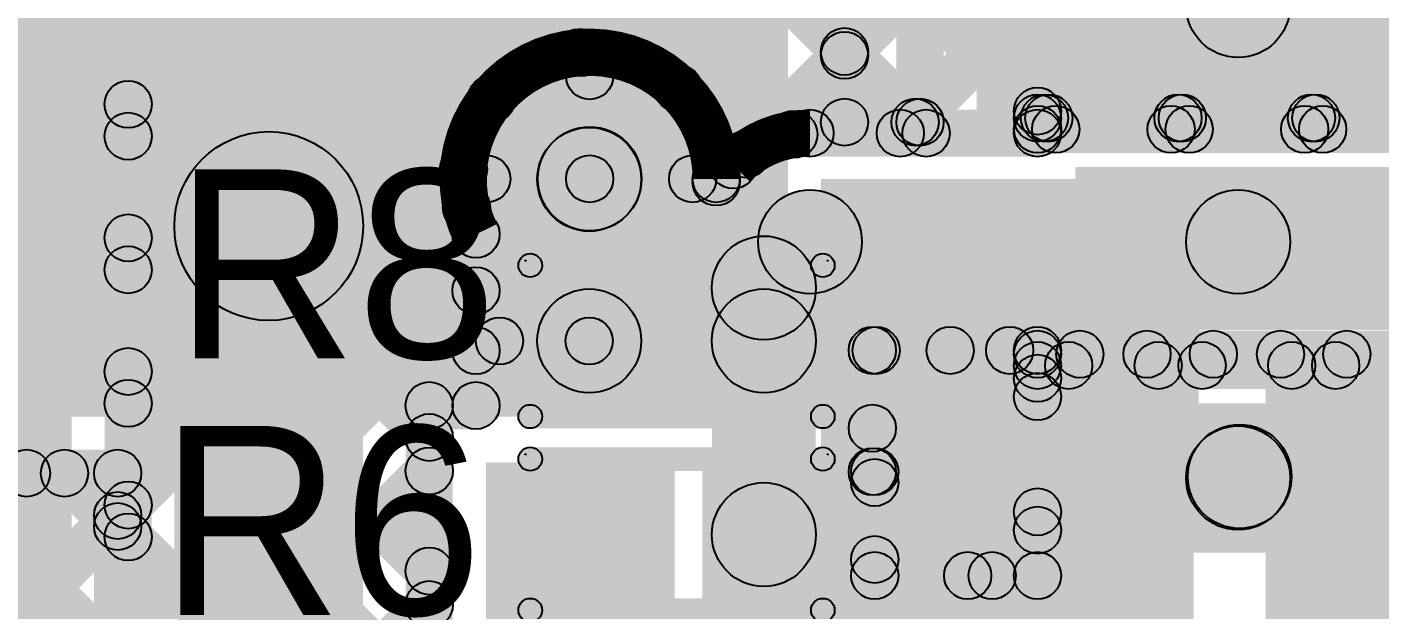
# Model space of a CAD drawing. Header units: millimetres. Extents: x -0.08 to 3.07, y -0.08 to 2.73.
# Drawn here: x 0.6788 to 0.9654, y 1.1467 to 1.2701 of the extents above; entities that cross this region are included whole.
import ezdxf

# ---------------------------------------------------------------- set-up
doc = ezdxf.new("R2010")
doc.units = ezdxf.units.MM
doc.header["$MEASUREMENT"] = 0
for name, color, linetype in [('BottomLayer', 5, 'Continuous'), ('BottomPaste', 16, 'Continuous'), ('BottomSolder', 6, 'Continuous'), ('TopLayer', 1, 'Continuous'), ('TopOverlay', 2, 'Continuous'), ('TopPaste', 8, 'Continuous'), ('TopSolder', 216, 'Continuous'), ('ViaHoleLayer', 16, 'Continuous')]:
    doc.layers.add(name, color=color, linetype=linetype)

# ---------------------------------------------------------------- blocks, each defined once
blk = doc.blocks.new('R__0402_44')
at = {"layer": 'TopLayer'}
for points in [[(-0.0275, -0.0125), (-0.0275, 0.0125), (-0.0095, 0.0125), (-0.0095, -0.0125)], [(0.0095, -0.0125), (0.0095, 0.0125), (0.0275, 0.0125), (0.0275, -0.0125)]]:
    blk.add_hatch(color=1, dxfattribs=at).paths.add_polyline_path(points)
at = {"layer": 'TopOverlay'}
h = blk.add_hatch(color=2, dxfattribs=at)
edge = h.paths.add_edge_path()
edge.add_arc((-0.031, 0.016), 0.0025, 0, 360)
h = blk.add_hatch(color=2, dxfattribs=at)
edge = h.paths.add_edge_path()
edge.add_arc((-0.031, 0.016), 0.0025, 0, 360)
for points in [[(0.031, 0.0185), (0.031, 0.0135), (-0.031, 0.0135), (-0.031, 0.0185)], [(-0.0335, 0.016), (-0.0285, 0.016), (-0.0285, -0.016), (-0.0335, -0.016)], [(0.0285, 0.016), (0.0335, 0.016), (0.0335, -0.016), (0.0285, -0.016)], [(0.031, -0.0135), (0.031, -0.0185), (-0.031, -0.0185), (-0.031, -0.0135)], [(0.032, -0.01694), (0.032, -0.01706), (-0.032, -0.01706), (-0.032, -0.01694)]]:
    blk.add_hatch(color=2, dxfattribs=at).paths.add_polyline_path(points)
h = blk.add_hatch(color=2, dxfattribs=at)
edge = h.paths.add_edge_path()
edge.add_arc((0.031, 0.016), 0.0025, 0, 360)
h = blk.add_hatch(color=2, dxfattribs=at)
edge = h.paths.add_edge_path()
edge.add_arc((0.031, 0.016), 0.0025, 0, 360)
h = blk.add_hatch(color=2, dxfattribs=at)
edge = h.paths.add_edge_path()
edge.add_arc((-0.031, -0.016), 0.0025, 0, 360)
h = blk.add_hatch(color=2, dxfattribs=at)
edge = h.paths.add_edge_path()
edge.add_arc((-0.031, -0.016), 0.0025, 0, 360)
h = blk.add_hatch(color=2, dxfattribs=at)
edge = h.paths.add_edge_path()
edge.add_arc((0.031, -0.016), 0.0025, 0, 360)
h = blk.add_hatch(color=2, dxfattribs=at)
edge = h.paths.add_edge_path()
edge.add_arc((0.031, -0.016), 0.0025, 0, 360)
h = blk.add_hatch(color=2, dxfattribs=at)
edge = h.paths.add_edge_path()
edge.add_arc((-0.032, -0.017), 0.0000635, 0, 360)
h = blk.add_hatch(color=2, dxfattribs=at)
edge = h.paths.add_edge_path()
edge.add_arc((0.032, -0.017), 0.0000635, 0, 360)
at = {"layer": 'TopPaste'}
for points in [[(-0.0275, -0.0125), (-0.0275, 0.0125), (-0.0095, 0.0125), (-0.0095, -0.0125)], [(0.0095, -0.0125), (0.0095, 0.0125), (0.0275, 0.0125), (0.0275, -0.0125)]]:
    blk.add_hatch(color=8, dxfattribs=at).paths.add_polyline_path(points)
at = {"layer": 'TopSolder'}
for points in [[(-0.0315, -0.0165), (-0.0315, 0.0165), (-0.0055, 0.0165), (-0.0055, -0.0165)], [(0.0055, -0.0165), (0.0055, 0.0165), (0.0315, 0.0165), (0.0315, -0.0165)]]:
    blk.add_hatch(color=216, dxfattribs=at).paths.add_polyline_path(points)
at = {"layer": 'TopOverlay'}
for centre, radius in [((-0.031, 0.016), 0.0025), ((-0.031, 0.016), 0.0025), ((0.031, 0.016), 0.0025), ((0.031, 0.016), 0.0025), ((-0.031, -0.016), 0.0025), ((-0.031, -0.016), 0.0025), ((0.031, -0.016), 0.0025), ((0.031, -0.016), 0.0025), ((-0.032, -0.017), 0.0000635), ((0.032, -0.017), 0.0000635)]:
    blk.add_circle(centre, radius, dxfattribs=at)
blk = doc.blocks.new('SOT23_3_B_51')
at = {"layer": 'BottomLayer'}
for points in [[(-0.02166, 0.02657), (-0.05316, 0.02657), (-0.05316, 0.05807), (-0.02166, 0.05807)], [(0.05314, 0.02657), (0.02165, 0.02657), (0.02165, 0.05807), (0.05314, 0.05807)], [(0.01574, -0.05807), (-0.01575, -0.05807), (-0.01575, -0.02657), (0.01574, -0.02657)]]:
    blk.add_hatch(color=5, dxfattribs=at).paths.add_polyline_path(points)
at = {"layer": 'BottomPaste'}
for points in [[(-0.02166, 0.02657), (-0.05316, 0.02657), (-0.05316, 0.05807), (-0.02166, 0.05807)], [(0.05314, 0.02657), (0.02165, 0.02657), (0.02165, 0.05807), (0.05314, 0.05807)], [(0.01574, -0.05807), (-0.01575, -0.05807), (-0.01575, -0.02657), (0.01574, -0.02657)]]:
    blk.add_hatch(color=16, dxfattribs=at).paths.add_polyline_path(points)
at = {"layer": 'BottomSolder'}
for points in [[(-0.01766, 0.02257), (-0.05716, 0.02257), (-0.05716, 0.06207), (-0.01766, 0.06207)], [(0.05714, 0.02257), (0.01765, 0.02257), (0.01765, 0.06207), (0.05714, 0.06207)], [(0.01974, -0.06207), (-0.01975, -0.06207), (-0.01975, -0.02257), (0.01974, -0.02257)]]:
    blk.add_hatch(color=6, dxfattribs=at).paths.add_polyline_path(points)
blk = doc.blocks.new('LM393DT_60')
at = {"layer": 'TopLayer'}
for points in [[(-0.07579, 0.08681), (-0.07579, 0.06319), (-0.13681, 0.06319), (-0.13681, 0.08681)], [(0.13681, 0.08681), (0.13681, 0.06319), (0.07579, 0.06319), (0.07579, 0.08681)], [(-0.07579, 0.03681), (-0.07579, 0.01319), (-0.13681, 0.01319), (-0.13681, 0.03681)], [(0.13681, 0.03681), (0.13681, 0.01319), (0.07579, 0.01319), (0.07579, 0.03681)], [(-0.07579, -0.01319), (-0.07579, -0.03681), (-0.13681, -0.03681), (-0.13681, -0.01319)], [(0.13681, -0.01319), (0.13681, -0.03681), (0.07579, -0.03681), (0.07579, -0.01319)], [(-0.07579, -0.06319), (-0.07579, -0.08681), (-0.13681, -0.08681), (-0.13681, -0.06319)], [(0.13681, -0.06319), (0.13681, -0.08681), (0.07579, -0.08681), (0.07579, -0.06319)]]:
    blk.add_hatch(color=1, dxfattribs=at).paths.add_polyline_path(points)
at = {"layer": 'TopOverlay'}
h = blk.add_hatch(color=2, dxfattribs=at)
edge = h.paths.add_edge_path()
edge.add_arc((-0.123, 0.099), 0.005, 0, 360)
h = blk.add_hatch(color=2, dxfattribs=at)
edge = h.paths.add_edge_path()
edge.add_arc((-0.113, 0.099), 0.005, 0, 360)
h = blk.add_hatch(color=2, dxfattribs=at)
edge = h.paths.add_edge_path()
edge.add_arc((-0.075, 0.099), 0.0025, 0, 360)
for points in [[(0.08, 0.1015), (0.08, 0.0965), (-0.075, 0.0965), (-0.075, 0.1015)], [(0.08, -0.0955), (0.08, -0.1005), (-0.075, -0.1005), (-0.075, -0.0955)]]:
    blk.add_hatch(color=2, dxfattribs=at).paths.add_polyline_path(points)
h = blk.add_hatch(color=2, dxfattribs=at)
edge = h.paths.add_edge_path()
edge.add_arc((0.08, 0.099), 0.0025, 0, 360)
h = blk.add_hatch(color=2, dxfattribs=at)
edge = h.paths.add_edge_path()
edge.add_arc((-0.075, -0.098), 0.0025, 0, 360)
h = blk.add_hatch(color=2, dxfattribs=at)
edge = h.paths.add_edge_path()
edge.add_arc((0.08, -0.098), 0.0025, 0, 360)
at = {"layer": 'TopPaste'}
for points in [[(-0.07579, 0.08681), (-0.07579, 0.06319), (-0.13681, 0.06319), (-0.13681, 0.08681)], [(0.13681, 0.08681), (0.13681, 0.06319), (0.07579, 0.06319), (0.07579, 0.08681)], [(-0.07579, 0.03681), (-0.07579, 0.01319), (-0.13681, 0.01319), (-0.13681, 0.03681)], [(0.13681, 0.03681), (0.13681, 0.01319), (0.07579, 0.01319), (0.07579, 0.03681)], [(-0.07579, -0.01319), (-0.07579, -0.03681), (-0.13681, -0.03681), (-0.13681, -0.01319)], [(0.13681, -0.01319), (0.13681, -0.03681), (0.07579, -0.03681), (0.07579, -0.01319)], [(-0.07579, -0.06319), (-0.07579, -0.08681), (-0.13681, -0.08681), (-0.13681, -0.06319)], [(0.13681, -0.06319), (0.13681, -0.08681), (0.07579, -0.08681), (0.07579, -0.06319)]]:
    blk.add_hatch(color=8, dxfattribs=at).paths.add_polyline_path(points)
at = {"layer": 'TopSolder'}
for points in [[(-0.07179, 0.09081), (-0.07179, 0.05919), (-0.14081, 0.05919), (-0.14081, 0.09081)], [(0.14081, 0.09081), (0.14081, 0.05919), (0.07179, 0.05919), (0.07179, 0.09081)], [(-0.07179, 0.04081), (-0.07179, 0.00919), (-0.14081, 0.00919), (-0.14081, 0.04081)], [(0.14081, 0.04081), (0.14081, 0.00919), (0.07179, 0.00919), (0.07179, 0.04081)], [(-0.07179, -0.00919), (-0.07179, -0.04081), (-0.14081, -0.04081), (-0.14081, -0.00919)], [(0.14081, -0.00919), (0.14081, -0.04081), (0.07179, -0.04081), (0.07179, -0.00919)], [(-0.07179, -0.05919), (-0.07179, -0.09081), (-0.14081, -0.09081), (-0.14081, -0.05919)], [(0.14081, -0.05919), (0.14081, -0.09081), (0.07179, -0.09081), (0.07179, -0.05919)]]:
    blk.add_hatch(color=216, dxfattribs=at).paths.add_polyline_path(points)
at = {"layer": 'TopOverlay', "const_width": 0.01}
blk.add_lwpolyline([(-0.113, 0.099, 1), (-0.123, 0.099, 1)], format="xyb", close=True, dxfattribs=at)
at = {"layer": 'TopOverlay'}
for centre, radius in [((-0.123, 0.099), 0.005), ((-0.113, 0.099), 0.005), ((-0.075, 0.099), 0.0025), ((0.08, 0.099), 0.0025), ((-0.075, -0.098), 0.0025), ((0.08, -0.098), 0.0025)]:
    blk.add_circle(centre, radius, dxfattribs=at)
blk = doc.blocks.new('S______B______B_65')
at = {"layer": 'BottomLayer'}
for points in [[(-0.015, 0.0175), (-0.015, -0.0175), (-0.045, -0.0175), (-0.045, 0.0175)], [(0.045, 0.0175), (0.045, -0.0175), (0.015, -0.0175), (0.015, 0.0175)]]:
    blk.add_hatch(color=5, dxfattribs=at).paths.add_polyline_path(points)
at = {"layer": 'BottomPaste'}
for points in [[(-0.015, 0.0175), (-0.015, -0.0175), (-0.045, -0.0175), (-0.045, 0.0175)], [(0.045, 0.0175), (0.045, -0.0175), (0.015, -0.0175), (0.015, 0.0175)]]:
    blk.add_hatch(color=16, dxfattribs=at).paths.add_polyline_path(points)
at = {"layer": 'BottomSolder'}
for points in [[(-0.011, 0.0215), (-0.011, -0.0215), (-0.049, -0.0215), (-0.049, 0.0215)], [(0.049, 0.0215), (0.049, -0.0215), (0.011, -0.0215), (0.011, 0.0215)]]:
    blk.add_hatch(color=6, dxfattribs=at).paths.add_polyline_path(points)
blk = doc.blocks.new('S______B______B_66')
at = {"layer": 'BottomLayer'}
for points in [[(-0.015, 0.0175), (-0.015, -0.0175), (-0.045, -0.0175), (-0.045, 0.0175)], [(0.045, 0.0175), (0.045, -0.0175), (0.015, -0.0175), (0.015, 0.0175)]]:
    blk.add_hatch(color=5, dxfattribs=at).paths.add_polyline_path(points)
at = {"layer": 'BottomPaste'}
for points in [[(-0.015, 0.0175), (-0.015, -0.0175), (-0.045, -0.0175), (-0.045, 0.0175)], [(0.045, 0.0175), (0.045, -0.0175), (0.015, -0.0175), (0.015, 0.0175)]]:
    blk.add_hatch(color=16, dxfattribs=at).paths.add_polyline_path(points)
at = {"layer": 'BottomSolder'}
for points in [[(-0.011, 0.0215), (-0.011, -0.0215), (-0.049, -0.0215), (-0.049, 0.0215)], [(0.049, 0.0215), (0.049, -0.0215), (0.011, -0.0215), (0.011, 0.0215)]]:
    blk.add_hatch(color=6, dxfattribs=at).paths.add_polyline_path(points)
blk = doc.blocks.new('R__0402_84')
at = {"layer": 'TopLayer'}
for points in [[(-0.0275, -0.0125), (-0.0275, 0.0125), (-0.0095, 0.0125), (-0.0095, -0.0125)], [(0.0095, -0.0125), (0.0095, 0.0125), (0.0275, 0.0125), (0.0275, -0.0125)]]:
    blk.add_hatch(color=1, dxfattribs=at).paths.add_polyline_path(points)
at = {"layer": 'TopOverlay'}
h = blk.add_hatch(color=2, dxfattribs=at)
edge = h.paths.add_edge_path()
edge.add_arc((-0.031, 0.016), 0.0025, 0, 360)
h = blk.add_hatch(color=2, dxfattribs=at)
edge = h.paths.add_edge_path()
edge.add_arc((-0.031, 0.016), 0.0025, 0, 360)
for points in [[(0.031, 0.0185), (0.031, 0.0135), (-0.031, 0.0135), (-0.031, 0.0185)], [(-0.0335, 0.016), (-0.0285, 0.016), (-0.0285, -0.016), (-0.0335, -0.016)], [(0.0285, 0.016), (0.0335, 0.016), (0.0335, -0.016), (0.0285, -0.016)], [(0.031, -0.0135), (0.031, -0.0185), (-0.031, -0.0185), (-0.031, -0.0135)], [(0.032, -0.01694), (0.032, -0.01706), (-0.032, -0.01706), (-0.032, -0.01694)]]:
    blk.add_hatch(color=2, dxfattribs=at).paths.add_polyline_path(points)
h = blk.add_hatch(color=2, dxfattribs=at)
edge = h.paths.add_edge_path()
edge.add_arc((0.031, 0.016), 0.0025, 0, 360)
h = blk.add_hatch(color=2, dxfattribs=at)
edge = h.paths.add_edge_path()
edge.add_arc((0.031, 0.016), 0.0025, 0, 360)
h = blk.add_hatch(color=2, dxfattribs=at)
edge = h.paths.add_edge_path()
edge.add_arc((-0.031, -0.016), 0.0025, 0, 360)
h = blk.add_hatch(color=2, dxfattribs=at)
edge = h.paths.add_edge_path()
edge.add_arc((-0.031, -0.016), 0.0025, 0, 360)
h = blk.add_hatch(color=2, dxfattribs=at)
edge = h.paths.add_edge_path()
edge.add_arc((0.031, -0.016), 0.0025, 0, 360)
h = blk.add_hatch(color=2, dxfattribs=at)
edge = h.paths.add_edge_path()
edge.add_arc((0.031, -0.016), 0.0025, 0, 360)
h = blk.add_hatch(color=2, dxfattribs=at)
edge = h.paths.add_edge_path()
edge.add_arc((-0.032, -0.017), 0.0000635, 0, 360)
h = blk.add_hatch(color=2, dxfattribs=at)
edge = h.paths.add_edge_path()
edge.add_arc((0.032, -0.017), 0.0000635, 0, 360)
at = {"layer": 'TopPaste'}
for points in [[(-0.0275, -0.0125), (-0.0275, 0.0125), (-0.0095, 0.0125), (-0.0095, -0.0125)], [(0.0095, -0.0125), (0.0095, 0.0125), (0.0275, 0.0125), (0.0275, -0.0125)]]:
    blk.add_hatch(color=8, dxfattribs=at).paths.add_polyline_path(points)
at = {"layer": 'TopSolder'}
for points in [[(-0.0315, -0.0165), (-0.0315, 0.0165), (-0.0055, 0.0165), (-0.0055, -0.0165)], [(0.0055, -0.0165), (0.0055, 0.0165), (0.0315, 0.0165), (0.0315, -0.0165)]]:
    blk.add_hatch(color=216, dxfattribs=at).paths.add_polyline_path(points)
at = {"layer": 'TopOverlay'}
for centre, radius in [((-0.031, 0.016), 0.0025), ((-0.031, 0.016), 0.0025), ((0.031, 0.016), 0.0025), ((0.031, 0.016), 0.0025), ((-0.031, -0.016), 0.0025), ((-0.031, -0.016), 0.0025), ((0.031, -0.016), 0.0025), ((0.031, -0.016), 0.0025), ((-0.032, -0.017), 0.0000635), ((0.032, -0.017), 0.0000635)]:
    blk.add_circle(centre, radius, dxfattribs=at)

msp = doc.modelspace()

# ---------------------------------------------------------------- hatches: boundary and pattern name
at = {"layer": 'BottomLayer'}
for points in [[(1.023, 1.328), (0.88, 1.328), (0.88, 1.247), (1.023, 1.247)], [(0.873, 1.25), (0.863, 1.25), (0.863, 1.327), (0.873, 1.327)], [(0.84, 1.18768), (0.84, 1.3), (0.628, 1.3), (0.628, 1.18768)], [(0.857, 1.25), (0.847, 1.25), (0.847, 1.295), (0.857, 1.295)], [(0.85554, 1.26061), (0.84846, 1.26768), (0.86446, 1.28368), (0.87154, 1.27661)], [(0.84846, 1.26142), (0.85554, 1.26849), (0.87049, 1.25354), (0.86342, 1.24646)], [(0.852, 1.245), (0.852, 1.255), (0.868, 1.255), (0.868, 1.245)], [(0.847, 1.05), (0.926, 1.05), (0.926, 1.238), (0.847, 1.238)], [(0.909, 1.206), (1.065, 1.206), (1.065, 1.238), (0.909, 1.238)], [(0.75, 0.765), (0.71, 0.765), (0.71, 1.228), (0.75, 1.228)], [(0.9412, 1.102), (0.9832, 1.102), (0.9832, 1.195), (0.9412, 1.195)], [(0.61554, 1.10546), (0.60846, 1.11254), (0.67514, 1.17921), (0.68221, 1.17214)], [(0.616, 1.17068), (0.616, 1.18068), (0.698, 1.18068), (0.698, 1.17068)], [(0.6549, 1.17214), (0.66197, 1.17921), (0.70154, 1.13965), (0.69446, 1.13257)], [(0.68318, 1.17214), (0.69025, 1.17921), (0.70154, 1.16793), (0.69446, 1.16086)], [(0.703, 0.765), (0.693, 0.765), (0.693, 1.17568), (0.703, 1.17568)], [(0.61554, 1.07718), (0.60846, 1.08425), (0.69446, 1.17025), (0.70154, 1.16318)]]:
    msp.add_hatch(color=5, dxfattribs=at).paths.add_polyline_path(points)
h = msp.add_hatch(color=5, dxfattribs=at)
edge = h.paths.add_edge_path()
edge.add_arc((0.852, 1.26495), 0.005, 0, 360)
h = msp.add_hatch(color=5, dxfattribs=at)
edge = h.paths.add_edge_path()
edge.add_arc((0.852, 1.26415), 0.005, 0, 360)
h = msp.add_hatch(color=5, dxfattribs=at)
edge = h.paths.add_edge_path()
edge.add_arc((0.852, 1.25), 0.005, 0, 360)
h = msp.add_hatch(color=5, dxfattribs=at)
edge = h.paths.add_edge_path()
edge.add_arc((0.852, 1.25), 0.005, 0, 360)
h = msp.add_hatch(color=5, dxfattribs=at)
edge = h.paths.add_edge_path()
edge.add_arc((0.86695, 1.25), 0.005, 0, 360)
h = msp.add_hatch(color=5, dxfattribs=at)
edge = h.paths.add_edge_path()
edge.add_arc((0.868, 1.25), 0.005, 0, 360)
h = msp.add_hatch(color=5, dxfattribs=at)
edge = h.paths.add_edge_path()
edge.add_arc((0.868, 1.25), 0.005, 0, 360)
h = msp.add_hatch(color=5, dxfattribs=at)
edge = h.paths.add_edge_path()
edge.add_arc((0.73, 1.228), 0.02, 0, 360)
h = msp.add_hatch(color=5, dxfattribs=at)
edge = h.paths.add_edge_path()
edge.add_arc((0.798, 1.238), 0.01181, 0, 360)
h = msp.add_hatch(color=5, dxfattribs=at)
edge = h.paths.add_edge_path()
edge.add_arc((0.67868, 1.17568), 0.005, 0, 360)
h = msp.add_hatch(color=5, dxfattribs=at)
edge = h.paths.add_edge_path()
edge.add_arc((0.68672, 1.17568), 0.005, 0, 360)
h = msp.add_hatch(color=5, dxfattribs=at)
edge = h.paths.add_edge_path()
edge.add_arc((0.698, 1.17568), 0.005, 0, 360)
h = msp.add_hatch(color=5, dxfattribs=at)
edge = h.paths.add_edge_path()
edge.add_arc((0.698, 1.17568), 0.005, 0, 360)
h = msp.add_hatch(color=5, dxfattribs=at)
edge = h.paths.add_edge_path()
edge.add_arc((0.698, 1.16672), 0.005, 0, 360)
h = msp.add_hatch(color=5, dxfattribs=at)
edge = h.paths.add_edge_path()
edge.add_arc((0.698, 1.16439), 0.005, 0, 360)
at = {"layer": 'TopLayer'}
for points in [[(0.68821, 0.93821), (0.67621, 0.93821), (0.67621, 1.5951), (0.68821, 1.5951)], [(0.70521, 0.93821), (0.69521, 0.93821), (0.69521, 1.55357), (0.70521, 1.55357)], [(0.70375, 1.25025), (0.69668, 1.25732), (0.94497, 1.50561), (0.95204, 1.49854)], [(0.70375, 1.22196), (0.69668, 1.22903), (0.94497, 1.47732), (0.95204, 1.47025)], [(0.70375, 1.19368), (0.69668, 1.20075), (0.94546, 1.44954), (0.95254, 1.44246)], [(0.69668, 1.44149), (0.70375, 1.44856), (0.89643, 1.25588), (0.88935, 1.24881)], [(0.69668, 1.4132), (0.70375, 1.42028), (0.87281, 1.25121), (0.86574, 1.24414)], [(0.79956, 1.2612), (0.79249, 1.26827), (0.94546, 1.42125), (0.95254, 1.41418)], [(0.82028, 1.25364), (0.81321, 1.26071), (0.95503, 1.40254), (0.9621, 1.39546)], [(0.83462, 1.23969), (0.82755, 1.24676), (0.98332, 1.40254), (0.99039, 1.39546)], [(0.69668, 1.38492), (0.70375, 1.39199), (0.84478, 1.25096), (0.83771, 1.24388)], [(0.69668, 1.35664), (0.70375, 1.36371), (0.79921, 1.26825), (0.79214, 1.26117)], [(0.69668, 1.32835), (0.70375, 1.33542), (0.78073, 1.25844), (0.77366, 1.25137)], [(0.69668, 1.30007), (0.70375, 1.30714), (0.77542, 1.23547), (0.76835, 1.2284)], [(0.89789, 1.25087), (0.88789, 1.25087), (0.88789, 1.29849), (0.89789, 1.29849)], [(0.9354, 1.26368), (0.9354, 1.28568), (1.01274, 1.28568), (1.01274, 1.26368)], [(0.69668, 1.27178), (0.70375, 1.27885), (0.77744, 1.20517), (0.77037, 1.19809)], [(0.86735, 1.24414), (0.86028, 1.25121), (0.88935, 1.28029), (0.89643, 1.27322)], [(0.803, 1.238), (0.793, 1.238), (0.793, 1.25981), (0.803, 1.25981)], [(0.89289, 1.24587), (0.89289, 1.25587), (0.97791, 1.25587), (0.97791, 1.24587)], [(0.89644, 1.24495), (0.88937, 1.25202), (0.89175, 1.2544), (0.89882, 1.24733)], [(0.89084, 1.24733), (0.89791, 1.2544), (0.90028, 1.25202), (0.89321, 1.24495)], [(0.89289, 1.24349), (0.89289, 1.25349), (0.97791, 1.25349), (0.97791, 1.24349)], [(0.92473, 1.24495), (0.91766, 1.25202), (0.92004, 1.2544), (0.92711, 1.24733)], [(0.91912, 1.24733), (0.92619, 1.2544), (0.92857, 1.25202), (0.9215, 1.24495)], [(0.95301, 1.24495), (0.94594, 1.25202), (0.94832, 1.2544), (0.95539, 1.24733)], [(0.9474, 1.24733), (0.95448, 1.2544), (0.95685, 1.25202), (0.94978, 1.24495)], [(0.69668, 1.2435), (0.70375, 1.25057), (0.76754, 1.18678), (0.76046, 1.17971)], [(0.84468, 1.24268), (0.84468, 1.25268), (0.89289, 1.25268), (0.89289, 1.24268)], [(0.80568, 1.23012), (0.79012, 1.24568), (0.79022, 1.24578), (0.80578, 1.23022)], [(0.82834, 1.23379), (0.82127, 1.24087), (0.82488, 1.24448), (0.83195, 1.23741)], [(0.70375, 1.16539), (0.69668, 1.17246), (0.76773, 1.24351), (0.7748, 1.23644)], [(0.77619, 1.233), (0.77619, 1.243), (0.798, 1.243), (0.798, 1.233)], [(0.798, 1.233), (0.798, 1.243), (0.81981, 1.243), (0.81981, 1.233)], [(0.8089, 1.20368), (0.7869, 1.20368), (0.7869, 1.2379), (0.8089, 1.2379)], [(0.84468, 1.21368), (0.84468, 1.23568), (0.9354, 1.23568), (0.9354, 1.21368)], [(0.84268, 1.20712), (0.82712, 1.22268), (0.8369, 1.23246), (0.85246, 1.2169)], [(0.7789, 1.19), (0.7689, 1.19), (0.7689, 1.22625), (0.7789, 1.22625)], [(0.69668, 1.21521), (0.70375, 1.22229), (0.76754, 1.1585), (0.76046, 1.15143)], [(0.70375, 1.13711), (0.69668, 1.14418), (0.77037, 1.21787), (0.77744, 1.2108)], [(0.8459, 1.20368), (0.8239, 1.20368), (0.8239, 1.2149), (0.8459, 1.2149)], [(0.7789, 1.19868), (0.7789, 1.20868), (0.7979, 1.20868), (0.7979, 1.19868)], [(0.787, 1.189), (0.809, 1.189), (0.809, 1.209), (0.787, 1.209)], [(0.86144, 1.18166), (0.85437, 1.18873), (0.87085, 1.20521), (0.87792, 1.19814)], [(0.85517, 1.19814), (0.86224, 1.20521), (0.89643, 1.17103), (0.88935, 1.16396)], [(0.8579, 1.19668), (0.8579, 1.20668), (0.89289, 1.20668), (0.89289, 1.19668)], [(0.88346, 1.19814), (0.89053, 1.20521), (0.89643, 1.19931), (0.88935, 1.19224)], [(0.89289, 1.19587), (0.89289, 1.20587), (0.97791, 1.20587), (0.97791, 1.19587)], [(0.90301, 1.19495), (0.89594, 1.20202), (0.89832, 1.2044), (0.90539, 1.19733)], [(0.91255, 1.19733), (0.91962, 1.2044), (0.922, 1.20202), (0.91493, 1.19495)], [(0.9313, 1.19495), (0.92423, 1.20202), (0.9266, 1.2044), (0.93368, 1.19733)], [(0.94084, 1.19733), (0.94791, 1.2044), (0.95028, 1.20202), (0.94321, 1.19495)], [(0.95958, 1.19495), (0.95251, 1.20202), (0.95489, 1.2044), (0.96196, 1.19733)], [(0.8459, 1.16268), (0.8239, 1.16268), (0.8239, 1.20368), (0.8459, 1.20368)], [(0.8629, 1.176), (0.8529, 1.176), (0.8529, 1.20168), (0.8629, 1.20168)], [(0.89643, 1.18836), (0.88935, 1.19544), (0.89594, 1.20202), (0.90301, 1.19495)], [(0.89289, 1.19349), (0.89289, 1.20349), (0.97791, 1.20349), (0.97791, 1.19349)], [(0.89789, 1.154), (0.88789, 1.154), (0.88789, 1.19849), (0.89789, 1.19849)], [(0.86194, 1.15388), (0.85487, 1.16095), (0.88935, 1.19544), (0.89643, 1.18836)], [(0.69668, 1.18693), (0.70375, 1.194), (0.76754, 1.13021), (0.76046, 1.12314)], [(0.764, 1.185), (0.764, 1.195), (0.7739, 1.195), (0.7739, 1.185)], [(0.769, 1.085), (0.759, 1.085), (0.759, 1.19), (0.769, 1.19)], [(0.93572, 1.164), (0.93572, 1.186), (0.99251, 1.186), (0.99251, 1.164)], [(0.94318, 1.1669), (0.92762, 1.18246), (0.92795, 1.18278), (0.9435, 1.16722)], [(0.70375, 1.10882), (0.69668, 1.1159), (0.76046, 1.17968), (0.76754, 1.17261)], [(0.776, 1.097), (0.816, 1.097), (0.816, 1.178), (0.776, 1.178)], [(0.8634, 1.154), (0.8534, 1.154), (0.8534, 1.176), (0.8634, 1.176)], [(0.85487, 1.17016), (0.86194, 1.17723), (0.88164, 1.15754), (0.87456, 1.15046)], [(0.88681, 1.15046), (0.87974, 1.15754), (0.88935, 1.16715), (0.89643, 1.16008)], [(0.69668, 1.15865), (0.70375, 1.16572), (0.76754, 1.10193), (0.76046, 1.09486)], [(0.823, 1.15), (0.8464, 1.15), (0.8464, 1.164), (0.823, 1.164)], [(0.8584, 1.149), (0.8584, 1.159), (0.89289, 1.159), (0.89289, 1.149)], [(0.70375, 1.08054), (0.69668, 1.08761), (0.76046, 1.1514), (0.76754, 1.14433)]]:
    msp.add_hatch(color=1, dxfattribs=at).paths.add_polyline_path(points)
h = msp.add_hatch(color=1, dxfattribs=at)
edge = h.paths.add_edge_path()
edge.add_arc((0.9354, 1.27468), 0.011, 0, 360)
h = msp.add_hatch(color=1, dxfattribs=at)
edge = h.paths.add_edge_path()
edge.add_arc((0.79567, 1.26471), 0.005, 0, 360)
h = msp.add_hatch(color=1, dxfattribs=at)
edge = h.paths.add_edge_path()
edge.add_arc((0.79602, 1.26474), 0.005, 0, 360)
h = msp.add_hatch(color=1, dxfattribs=at)
edge = h.paths.add_edge_path()
edge.add_arc((0.798, 1.25981), 0.005, 0, 360)
h = msp.add_hatch(color=1, dxfattribs=at)
edge = h.paths.add_edge_path()
edge.add_arc((0.81674, 1.25717), 0.005, 0, 360)
h = msp.add_hatch(color=1, dxfattribs=at)
edge = h.paths.add_edge_path()
edge.add_arc((0.70021, 1.25378), 0.005, 0, 360)
h = msp.add_hatch(color=1, dxfattribs=at)
edge = h.paths.add_edge_path()
edge.add_arc((0.77719, 1.25491), 0.005, 0, 360)
h = msp.add_hatch(color=1, dxfattribs=at)
edge = h.paths.add_edge_path()
edge.add_arc((0.89289, 1.25235), 0.005, 0, 360)
h = msp.add_hatch(color=1, dxfattribs=at)
edge = h.paths.add_edge_path()
edge.add_arc((0.89289, 1.25087), 0.005, 0, 360)
h = msp.add_hatch(color=1, dxfattribs=at)
edge = h.paths.add_edge_path()
edge.add_arc((0.89289, 1.25087), 0.005, 0, 360)
h = msp.add_hatch(color=1, dxfattribs=at)
edge = h.paths.add_edge_path()
edge.add_arc((0.89437, 1.25087), 0.005, 0, 360)
h = msp.add_hatch(color=1, dxfattribs=at)
edge = h.paths.add_edge_path()
edge.add_arc((0.89529, 1.25087), 0.005, 0, 360)
h = msp.add_hatch(color=1, dxfattribs=at)
edge = h.paths.add_edge_path()
edge.add_arc((0.92266, 1.25087), 0.005, 0, 360)
h = msp.add_hatch(color=1, dxfattribs=at)
edge = h.paths.add_edge_path()
edge.add_arc((0.92357, 1.25087), 0.005, 0, 360)
h = msp.add_hatch(color=1, dxfattribs=at)
edge = h.paths.add_edge_path()
edge.add_arc((0.95094, 1.25087), 0.005, 0, 360)
h = msp.add_hatch(color=1, dxfattribs=at)
edge = h.paths.add_edge_path()
edge.add_arc((0.95186, 1.25087), 0.005, 0, 360)
h = msp.add_hatch(color=1, dxfattribs=at)
edge = h.paths.add_edge_path()
edge.add_arc((0.89289, 1.24849), 0.005, 0, 360)
h = msp.add_hatch(color=1, dxfattribs=at)
edge = h.paths.add_edge_path()
edge.add_arc((0.89291, 1.24849), 0.005, 0, 360)
h = msp.add_hatch(color=1, dxfattribs=at)
edge = h.paths.add_edge_path()
edge.add_arc((0.89675, 1.24849), 0.005, 0, 360)
h = msp.add_hatch(color=1, dxfattribs=at)
edge = h.paths.add_edge_path()
edge.add_arc((0.92119, 1.24849), 0.005, 0, 360)
h = msp.add_hatch(color=1, dxfattribs=at)
edge = h.paths.add_edge_path()
edge.add_arc((0.92503, 1.24849), 0.005, 0, 360)
h = msp.add_hatch(color=1, dxfattribs=at)
edge = h.paths.add_edge_path()
edge.add_arc((0.94948, 1.24849), 0.005, 0, 360)
h = msp.add_hatch(color=1, dxfattribs=at)
edge = h.paths.add_edge_path()
edge.add_arc((0.95332, 1.24849), 0.005, 0, 360)
h = msp.add_hatch(color=1, dxfattribs=at)
edge = h.paths.add_edge_path()
edge.add_arc((0.70021, 1.24703), 0.005, 0, 360)
h = msp.add_hatch(color=1, dxfattribs=at)
edge = h.paths.add_edge_path()
edge.add_arc((0.84125, 1.24742), 0.005, 0, 360)
h = msp.add_hatch(color=1, dxfattribs=at)
edge = h.paths.add_edge_path()
edge.add_arc((0.84468, 1.24768), 0.005, 0, 360)
h = msp.add_hatch(color=1, dxfattribs=at)
edge = h.paths.add_edge_path()
edge.add_arc((0.84468, 1.24768), 0.005, 0, 360)
h = msp.add_hatch(color=1, dxfattribs=at)
edge = h.paths.add_edge_path()
edge.add_arc((0.84468, 1.24768), 0.005, 0, 360)
h = msp.add_hatch(color=1, dxfattribs=at)
edge = h.paths.add_edge_path()
edge.add_arc((0.86381, 1.24768), 0.005, 0, 360)
h = msp.add_hatch(color=1, dxfattribs=at)
edge = h.paths.add_edge_path()
edge.add_arc((0.86928, 1.24768), 0.005, 0, 360)
h = msp.add_hatch(color=1, dxfattribs=at)
edge = h.paths.add_edge_path()
edge.add_arc((0.89289, 1.24768), 0.005, 0, 360)
h = msp.add_hatch(color=1, dxfattribs=at)
edge = h.paths.add_edge_path()
edge.add_arc((0.798, 1.238), 0.01181, 0, 360)
h = msp.add_hatch(color=1, dxfattribs=at)
edge = h.paths.add_edge_path()
edge.add_arc((0.7979, 1.2379), 0.011, 0, 360)
h = msp.add_hatch(color=1, dxfattribs=at)
edge = h.paths.add_edge_path()
edge.add_arc((0.7979, 1.2379), 0.011, 0, 360)
h = msp.add_hatch(color=1, dxfattribs=at)
edge = h.paths.add_edge_path()
edge.add_arc((0.798, 1.238), 0.011, 0, 360)
h = msp.add_hatch(color=1, dxfattribs=at)
edge = h.paths.add_edge_path()
edge.add_arc((0.83108, 1.24323), 0.005, 0, 360)
h = msp.add_hatch(color=1, dxfattribs=at)
edge = h.paths.add_edge_path()
edge.add_arc((0.77126, 1.23998), 0.005, 0, 360)
h = msp.add_hatch(color=1, dxfattribs=at)
edge = h.paths.add_edge_path()
edge.add_arc((0.82841, 1.24094), 0.005, 0, 360)
h = msp.add_hatch(color=1, dxfattribs=at)
edge = h.paths.add_edge_path()
edge.add_arc((0.82841, 1.24094), 0.005, 0, 360)
h = msp.add_hatch(color=1, dxfattribs=at)
edge = h.paths.add_edge_path()
edge.add_arc((0.82841, 1.24094), 0.005, 0, 360)
h = msp.add_hatch(color=1, dxfattribs=at)
edge = h.paths.add_edge_path()
edge.add_arc((0.77619, 1.238), 0.005, 0, 360)
h = msp.add_hatch(color=1, dxfattribs=at)
edge = h.paths.add_edge_path()
edge.add_arc((0.798, 1.238), 0.005, 0, 360)
h = msp.add_hatch(color=1, dxfattribs=at)
edge = h.paths.add_edge_path()
edge.add_arc((0.798, 1.238), 0.005, 0, 360)
h = msp.add_hatch(color=1, dxfattribs=at)
edge = h.paths.add_edge_path()
edge.add_arc((0.798, 1.238), 0.005, 0, 360)
h = msp.add_hatch(color=1, dxfattribs=at)
edge = h.paths.add_edge_path()
edge.add_arc((0.81981, 1.238), 0.005, 0, 360)
h = msp.add_hatch(color=1, dxfattribs=at)
edge = h.paths.add_edge_path()
edge.add_arc((0.8248, 1.23733), 0.005, 0, 360)
h = msp.add_hatch(color=1, dxfattribs=at)
edge = h.paths.add_edge_path()
edge.add_arc((0.82481, 1.238), 0.005, 0, 360)
h = msp.add_hatch(color=1, dxfattribs=at)
edge = h.paths.add_edge_path()
edge.add_arc((0.77189, 1.23193), 0.005, 0, 360)
h = msp.add_hatch(color=1, dxfattribs=at)
edge = h.paths.add_edge_path()
edge.add_arc((0.84468, 1.22468), 0.011, 0, 360)
h = msp.add_hatch(color=1, dxfattribs=at)
edge = h.paths.add_edge_path()
edge.add_arc((0.84468, 1.22468), 0.011, 0, 360)
h = msp.add_hatch(color=1, dxfattribs=at)
edge = h.paths.add_edge_path()
edge.add_arc((0.9354, 1.22468), 0.011, 0, 360)
h = msp.add_hatch(color=1, dxfattribs=at)
edge = h.paths.add_edge_path()
edge.add_arc((0.70021, 1.2255), 0.005, 0, 360)
h = msp.add_hatch(color=1, dxfattribs=at)
edge = h.paths.add_edge_path()
edge.add_arc((0.7739, 1.22625), 0.005, 0, 360)
h = msp.add_hatch(color=1, dxfattribs=at)
edge = h.paths.add_edge_path()
edge.add_arc((0.7739, 1.22625), 0.005, 0, 360)
h = msp.add_hatch(color=1, dxfattribs=at)
edge = h.paths.add_edge_path()
edge.add_arc((0.8349, 1.2149), 0.011, 0, 360)
h = msp.add_hatch(color=1, dxfattribs=at)
edge = h.paths.add_edge_path()
edge.add_arc((0.8349, 1.2149), 0.011, 0, 360)
h = msp.add_hatch(color=1, dxfattribs=at)
edge = h.paths.add_edge_path()
edge.add_arc((0.70021, 1.21875), 0.005, 0, 360)
h = msp.add_hatch(color=1, dxfattribs=at)
edge = h.paths.add_edge_path()
edge.add_arc((0.7739, 1.21433), 0.005, 0, 360)
h = msp.add_hatch(color=1, dxfattribs=at)
edge = h.paths.add_edge_path()
edge.add_arc((0.7979, 1.20368), 0.011, 0, 360)
h = msp.add_hatch(color=1, dxfattribs=at)
edge = h.paths.add_edge_path()
edge.add_arc((0.8349, 1.20368), 0.011, 0, 360)
h = msp.add_hatch(color=1, dxfattribs=at)
edge = h.paths.add_edge_path()
edge.add_arc((0.8349, 1.20368), 0.011, 0, 360)
h = msp.add_hatch(color=1, dxfattribs=at)
edge = h.paths.add_edge_path()
edge.add_arc((0.7789, 1.20368), 0.005, 0, 360)
h = msp.add_hatch(color=1, dxfattribs=at)
edge = h.paths.add_edge_path()
edge.add_arc((0.7979, 1.20368), 0.005, 0, 360)
h = msp.add_hatch(color=1, dxfattribs=at)
edge = h.paths.add_edge_path()
edge.add_arc((0.7739, 1.20163), 0.005, 0, 360)
h = msp.add_hatch(color=1, dxfattribs=at)
edge = h.paths.add_edge_path()
edge.add_arc((0.8579, 1.20168), 0.005, 0, 360)
h = msp.add_hatch(color=1, dxfattribs=at)
edge = h.paths.add_edge_path()
edge.add_arc((0.8579, 1.20168), 0.005, 0, 360)
h = msp.add_hatch(color=1, dxfattribs=at)
edge = h.paths.add_edge_path()
edge.add_arc((0.85871, 1.20168), 0.005, 0, 360)
h = msp.add_hatch(color=1, dxfattribs=at)
edge = h.paths.add_edge_path()
edge.add_arc((0.87438, 1.20168), 0.005, 0, 360)
h = msp.add_hatch(color=1, dxfattribs=at)
edge = h.paths.add_edge_path()
edge.add_arc((0.88699, 1.20168), 0.005, 0, 360)
h = msp.add_hatch(color=1, dxfattribs=at)
edge = h.paths.add_edge_path()
edge.add_arc((0.89289, 1.20168), 0.005, 0, 360)
h = msp.add_hatch(color=1, dxfattribs=at)
edge = h.paths.add_edge_path()
edge.add_arc((0.89289, 1.20087), 0.005, 0, 360)
h = msp.add_hatch(color=1, dxfattribs=at)
edge = h.paths.add_edge_path()
edge.add_arc((0.90186, 1.20087), 0.005, 0, 360)
h = msp.add_hatch(color=1, dxfattribs=at)
edge = h.paths.add_edge_path()
edge.add_arc((0.91609, 1.20087), 0.005, 0, 360)
h = msp.add_hatch(color=1, dxfattribs=at)
edge = h.paths.add_edge_path()
edge.add_arc((0.93014, 1.20087), 0.005, 0, 360)
h = msp.add_hatch(color=1, dxfattribs=at)
edge = h.paths.add_edge_path()
edge.add_arc((0.94437, 1.20087), 0.005, 0, 360)
h = msp.add_hatch(color=1, dxfattribs=at)
edge = h.paths.add_edge_path()
edge.add_arc((0.95842, 1.20087), 0.005, 0, 360)
h = msp.add_hatch(color=1, dxfattribs=at)
edge = h.paths.add_edge_path()
edge.add_arc((0.70021, 1.19721), 0.005, 0, 360)
h = msp.add_hatch(color=1, dxfattribs=at)
edge = h.paths.add_edge_path()
edge.add_arc((0.89289, 1.19849), 0.005, 0, 360)
h = msp.add_hatch(color=1, dxfattribs=at)
edge = h.paths.add_edge_path()
edge.add_arc((0.89289, 1.19849), 0.005, 0, 360)
h = msp.add_hatch(color=1, dxfattribs=at)
edge = h.paths.add_edge_path()
edge.add_arc((0.89948, 1.19849), 0.005, 0, 360)
h = msp.add_hatch(color=1, dxfattribs=at)
edge = h.paths.add_edge_path()
edge.add_arc((0.89948, 1.19849), 0.005, 0, 360)
h = msp.add_hatch(color=1, dxfattribs=at)
edge = h.paths.add_edge_path()
edge.add_arc((0.91846, 1.19849), 0.005, 0, 360)
h = msp.add_hatch(color=1, dxfattribs=at)
edge = h.paths.add_edge_path()
edge.add_arc((0.92776, 1.19849), 0.005, 0, 360)
h = msp.add_hatch(color=1, dxfattribs=at)
edge = h.paths.add_edge_path()
edge.add_arc((0.94675, 1.19849), 0.005, 0, 360)
h = msp.add_hatch(color=1, dxfattribs=at)
edge = h.paths.add_edge_path()
edge.add_arc((0.95605, 1.19849), 0.005, 0, 360)
h = msp.add_hatch(color=1, dxfattribs=at)
edge = h.paths.add_edge_path()
edge.add_arc((0.89289, 1.19578), 0.005, 0, 360)
h = msp.add_hatch(color=1, dxfattribs=at)
edge = h.paths.add_edge_path()
edge.add_arc((0.70021, 1.19047), 0.005, 0, 360)
h = msp.add_hatch(color=1, dxfattribs=at)
edge = h.paths.add_edge_path()
edge.add_arc((0.89289, 1.1919), 0.005, 0, 360)
h = msp.add_hatch(color=1, dxfattribs=at)
edge = h.paths.add_edge_path()
edge.add_arc((0.89289, 1.1919), 0.005, 0, 360)
h = msp.add_hatch(color=1, dxfattribs=at)
edge = h.paths.add_edge_path()
edge.add_arc((0.764, 1.19), 0.005, 0, 360)
h = msp.add_hatch(color=1, dxfattribs=at)
edge = h.paths.add_edge_path()
edge.add_arc((0.764, 1.19), 0.005, 0, 360)
h = msp.add_hatch(color=1, dxfattribs=at)
edge = h.paths.add_edge_path()
edge.add_arc((0.7739, 1.19), 0.005, 0, 360)
h = msp.add_hatch(color=1, dxfattribs=at)
edge = h.paths.add_edge_path()
edge.add_arc((0.7739, 1.19), 0.005, 0, 360)
h = msp.add_hatch(color=1, dxfattribs=at)
edge = h.paths.add_edge_path()
edge.add_arc((0.8579, 1.1852), 0.005, 0, 360)
h = msp.add_hatch(color=1, dxfattribs=at)
edge = h.paths.add_edge_path()
edge.add_arc((0.764, 1.18325), 0.005, 0, 360)
h = msp.add_hatch(color=1, dxfattribs=at)
edge = h.paths.add_edge_path()
edge.add_arc((0.9354, 1.17468), 0.011, 0, 360)
h = msp.add_hatch(color=1, dxfattribs=at)
edge = h.paths.add_edge_path()
edge.add_arc((0.93572, 1.175), 0.011, 0, 360)
h = msp.add_hatch(color=1, dxfattribs=at)
edge = h.paths.add_edge_path()
edge.add_arc((0.93572, 1.175), 0.011, 0, 360)
h = msp.add_hatch(color=1, dxfattribs=at)
edge = h.paths.add_edge_path()
edge.add_arc((0.764, 1.17615), 0.005, 0, 360)
h = msp.add_hatch(color=1, dxfattribs=at)
edge = h.paths.add_edge_path()
edge.add_arc((0.8579, 1.176), 0.005, 0, 360)
h = msp.add_hatch(color=1, dxfattribs=at)
edge = h.paths.add_edge_path()
edge.add_arc((0.8584, 1.176), 0.005, 0, 360)
h = msp.add_hatch(color=1, dxfattribs=at)
edge = h.paths.add_edge_path()
edge.add_arc((0.8584, 1.1737), 0.005, 0, 360)
h = msp.add_hatch(color=1, dxfattribs=at)
edge = h.paths.add_edge_path()
edge.add_arc((0.70021, 1.16893), 0.005, 0, 360)
h = msp.add_hatch(color=1, dxfattribs=at)
edge = h.paths.add_edge_path()
edge.add_arc((0.8349, 1.16268), 0.011, 0, 360)
h = msp.add_hatch(color=1, dxfattribs=at)
edge = h.paths.add_edge_path()
edge.add_arc((0.89289, 1.16749), 0.005, 0, 360)
h = msp.add_hatch(color=1, dxfattribs=at)
edge = h.paths.add_edge_path()
edge.add_arc((0.70021, 1.16218), 0.005, 0, 360)
h = msp.add_hatch(color=1, dxfattribs=at)
edge = h.paths.add_edge_path()
edge.add_arc((0.89289, 1.16362), 0.005, 0, 360)
h = msp.add_hatch(color=1, dxfattribs=at)
edge = h.paths.add_edge_path()
edge.add_arc((0.8584, 1.15741), 0.005, 0, 360)
h = msp.add_hatch(color=1, dxfattribs=at)
edge = h.paths.add_edge_path()
edge.add_arc((0.764, 1.15496), 0.005, 0, 360)
h = msp.add_hatch(color=1, dxfattribs=at)
edge = h.paths.add_edge_path()
edge.add_arc((0.8584, 1.154), 0.005, 0, 360)
h = msp.add_hatch(color=1, dxfattribs=at)
edge = h.paths.add_edge_path()
edge.add_arc((0.8584, 1.154), 0.005, 0, 360)
h = msp.add_hatch(color=1, dxfattribs=at)
edge = h.paths.add_edge_path()
edge.add_arc((0.8781, 1.154), 0.005, 0, 360)
h = msp.add_hatch(color=1, dxfattribs=at)
edge = h.paths.add_edge_path()
edge.add_arc((0.88327, 1.154), 0.005, 0, 360)
h = msp.add_hatch(color=1, dxfattribs=at)
edge = h.paths.add_edge_path()
edge.add_arc((0.89289, 1.154), 0.005, 0, 360)
h = msp.add_hatch(color=1, dxfattribs=at)
edge = h.paths.add_edge_path()
edge.add_arc((0.89289, 1.154), 0.005, 0, 360)
h = msp.add_hatch(color=1, dxfattribs=at)
edge = h.paths.add_edge_path()
edge.add_arc((0.764, 1.14786), 0.005, 0, 360)
at = {"layer": 'ViaHoleLayer'}
h = msp.add_hatch(color=16, dxfattribs=at)
edge = h.paths.add_edge_path()
edge.add_arc((0.798, 1.238), 0.00591, 0, 360)

# ---------------------------------------------------------------- linework, layer by layer
at = {"layer": 'BottomLayer'}
for centre, radius in [((0.852, 1.26495), 0.005), ((0.852, 1.26415), 0.005), ((0.852, 1.25), 0.005), ((0.852, 1.25), 0.005), ((0.86695, 1.25), 0.005), ((0.868, 1.25), 0.005), ((0.868, 1.25), 0.005), ((0.73, 1.228), 0.02), ((0.67868, 1.17568), 0.005), ((0.68672, 1.17568), 0.005), ((0.698, 1.17568), 0.005), ((0.698, 1.17568), 0.005), ((0.698, 1.16672), 0.005), ((0.698, 1.16439), 0.005)]:
    msp.add_circle(centre, radius, dxfattribs=at)
at = {"layer": 'TopLayer', "const_width": 0.01}
for points in [[(0.7739, 1.22625, -1.257127), (0.82481, 1.238)], [(0.82841, 1.24094, -0.198912), (0.84468, 1.24768)], [(0.82841, 1.24094, -0.198912), (0.84468, 1.24768)]]:
    msp.add_lwpolyline(points, format="xyb", dxfattribs=at)
at = {"layer": 'TopLayer'}
for centre, radius in [((0.9354, 1.27468), 0.011), ((0.79567, 1.26471), 0.005), ((0.79602, 1.26474), 0.005), ((0.798, 1.25981), 0.005), ((0.81674, 1.25717), 0.005), ((0.70021, 1.25378), 0.005), ((0.77719, 1.25491), 0.005), ((0.89289, 1.25235), 0.005), ((0.89289, 1.25087), 0.005), ((0.89289, 1.25087), 0.005), ((0.89437, 1.25087), 0.005), ((0.89529, 1.25087), 0.005), ((0.92266, 1.25087), 0.005), ((0.92357, 1.25087), 0.005), ((0.95094, 1.25087), 0.005), ((0.95186, 1.25087), 0.005), ((0.89289, 1.24849), 0.005), ((0.89291, 1.24849), 0.005), ((0.89675, 1.24849), 0.005), ((0.92119, 1.24849), 0.005), ((0.92503, 1.24849), 0.005), ((0.94948, 1.24849), 0.005), ((0.95332, 1.24849), 0.005), ((0.70021, 1.24703), 0.005), ((0.84125, 1.24742), 0.005), ((0.84468, 1.24768), 0.005), ((0.84468, 1.24768), 0.005), ((0.84468, 1.24768), 0.005), ((0.86381, 1.24768), 0.005), ((0.86928, 1.24768), 0.005), ((0.89289, 1.24768), 0.005), ((0.7979, 1.2379), 0.011), ((0.7979, 1.2379), 0.011), ((0.798, 1.238), 0.011), ((0.83108, 1.24323), 0.005), ((0.77126, 1.23998), 0.005), ((0.82841, 1.24094), 0.005), ((0.82841, 1.24094), 0.005), ((0.82841, 1.24094), 0.005), ((0.77619, 1.238), 0.005), ((0.798, 1.238), 0.005), ((0.798, 1.238), 0.005), ((0.798, 1.238), 0.005), ((0.81981, 1.238), 0.005), ((0.8248, 1.23733), 0.005), ((0.82481, 1.238), 0.005), ((0.77189, 1.23193), 0.005), ((0.84468, 1.22468), 0.011), ((0.84468, 1.22468), 0.011), ((0.9354, 1.22468), 0.011), ((0.70021, 1.2255), 0.005), ((0.7739, 1.22625), 0.005), ((0.7739, 1.22625), 0.005), ((0.8349, 1.2149), 0.011), ((0.8349, 1.2149), 0.011), ((0.70021, 1.21875), 0.005), ((0.7739, 1.21433), 0.005), ((0.7979, 1.20368), 0.011), ((0.8349, 1.20368), 0.011), ((0.8349, 1.20368), 0.011), ((0.7789, 1.20368), 0.005), ((0.7979, 1.20368), 0.005), ((0.7739, 1.20163), 0.005), ((0.8579, 1.20168), 0.005), ((0.8579, 1.20168), 0.005), ((0.85871, 1.20168), 0.005), ((0.87438, 1.20168), 0.005), ((0.88699, 1.20168), 0.005), ((0.89289, 1.20168), 0.005), ((0.89289, 1.20087), 0.005), ((0.90186, 1.20087), 0.005), ((0.91609, 1.20087), 0.005), ((0.93014, 1.20087), 0.005), ((0.94437, 1.20087), 0.005), ((0.95842, 1.20087), 0.005), ((0.70021, 1.19721), 0.005), ((0.89289, 1.19849), 0.005), ((0.89289, 1.19849), 0.005), ((0.89948, 1.19849), 0.005), ((0.89948, 1.19849), 0.005), ((0.91846, 1.19849), 0.005), ((0.92776, 1.19849), 0.005), ((0.94675, 1.19849), 0.005), ((0.95605, 1.19849), 0.005), ((0.89289, 1.19578), 0.005), ((0.70021, 1.19047), 0.005), ((0.89289, 1.1919), 0.005), ((0.89289, 1.1919), 0.005), ((0.764, 1.19), 0.005), ((0.764, 1.19), 0.005), ((0.7739, 1.19), 0.005), ((0.7739, 1.19), 0.005), ((0.8579, 1.1852), 0.005), ((0.764, 1.18325), 0.005), ((0.9354, 1.17468), 0.011), ((0.93572, 1.175), 0.011), ((0.93572, 1.175), 0.011), ((0.764, 1.17615), 0.005), ((0.8579, 1.176), 0.005), ((0.8584, 1.176), 0.005), ((0.8584, 1.1737), 0.005), ((0.70021, 1.16893), 0.005), ((0.8349, 1.16268), 0.011), ((0.89289, 1.16749), 0.005), ((0.70021, 1.16218), 0.005), ((0.89289, 1.16362), 0.005), ((0.8584, 1.15741), 0.005), ((0.764, 1.15496), 0.005), ((0.8584, 1.154), 0.005), ((0.8584, 1.154), 0.005), ((0.8781, 1.154), 0.005), ((0.88327, 1.154), 0.005), ((0.89289, 1.154), 0.005), ((0.89289, 1.154), 0.005), ((0.764, 1.14786), 0.005)]:
    msp.add_circle(centre, radius, dxfattribs=at)

# ---------------------------------------------------------------- block references
for name, p, rotation in [('LM393DT_60', (1.0417, 1.19968), 180), ('S______B______B_66', (0.9055, 1.233), 90), ('SOT23_3_B_51', (1.00159, 1.22032), 180), ('R__0402_84', (0.8164, 1.20368), 180), ('R__0402_44', (0.8164, 1.16268), 180), ('S______B______B_65', (0.936, 1.128), 360)]:
    msp.add_blockref(name, p, dxfattribs=dict(rotation=rotation))

# ---------------------------------------------------------------- texts
at = {"layer": 'TopOverlay'}
for s, p in [('R8', (0.71, 1.2)), ('R6', (0.7069, 1.14568))]:
    msp.add_text(s, height=0.04, dxfattribs=at).set_placement(p)

doc.saveas('drawing.dxf')
